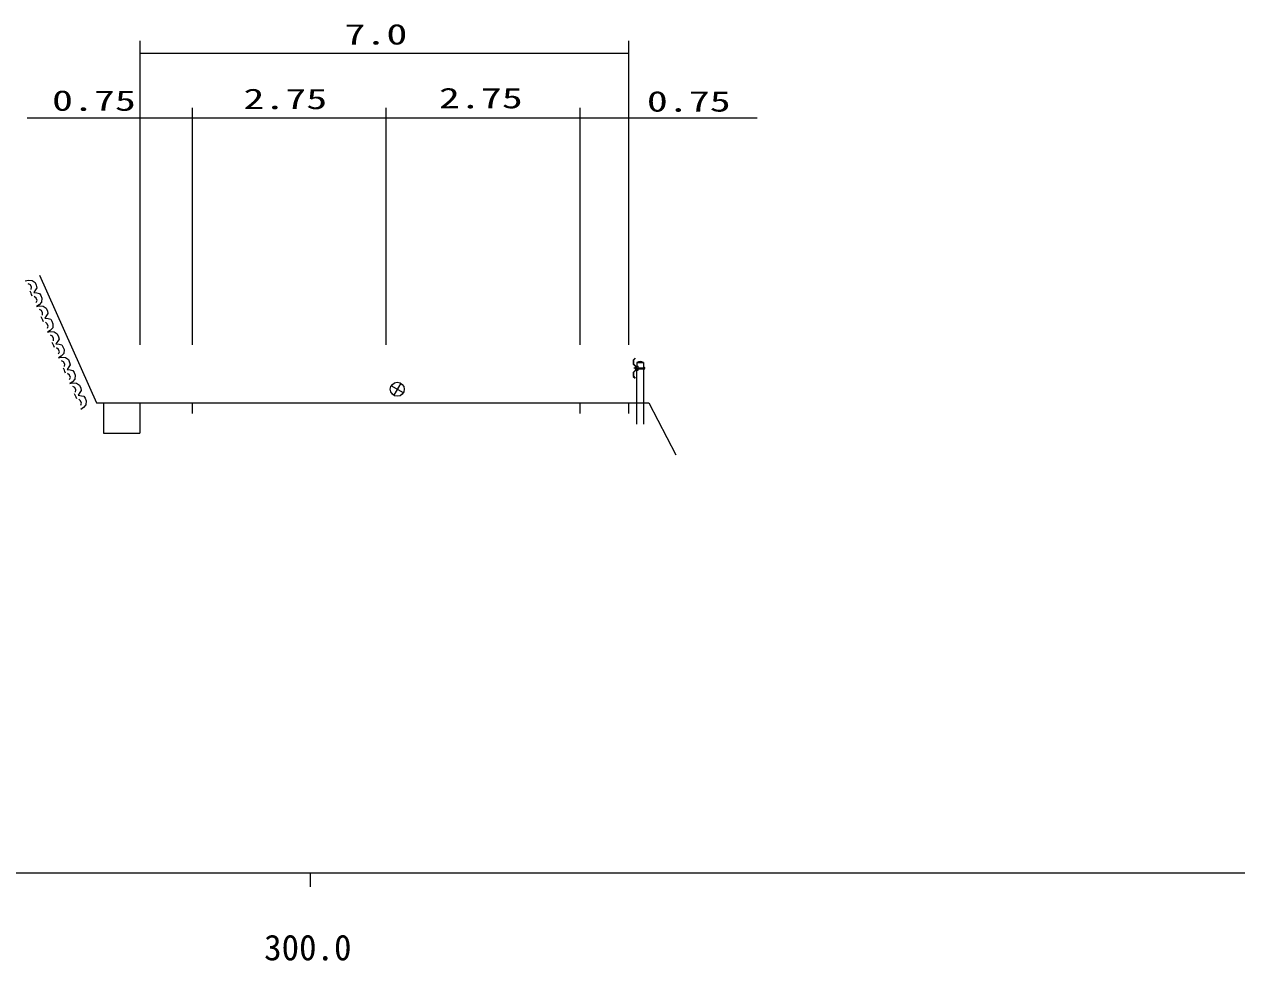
# Model space of a CAD drawing. Units: millimetres, scale not verified. Extents: x 69391 to 709391, y -64 to 359936.
# Drawn here: x 376986 to 463531, y 178650 to 245514 of the extents above; entities that cross this region are included whole.
import ezdxf
from ezdxf.enums import TextEntityAlignment as Align

# ---------------------------------------------------------------- set-up
doc = ezdxf.new("R2010")
doc.units = ezdxf.units.MM
doc.header["$LTSCALE"] = 1000
for name, pattern in [('USER2', [3, 2.360656, -0.295082, 0.04918, -0.295082]), ('USER3', [2, 1.2, -0.8]), ('USER4', [2.5, 1.875, -0.625])]:
    doc.linetypes.add(name, pattern=pattern)
doc.layers.add('S-SUV', color=7, linetype='Continuous', lineweight=13)
doc.styles.add('ＭＳ ゴシック', font='')
doc.styles.get('ＭＳ ゴシック').set_extended_font_data('MS Gothic')

# ---------------------------------------------------------------- blocks, each defined once
blk = doc.blocks.new('BUHIN28')
at = {"color": 7, "linetype": 'Continuous', "lineweight": 13}
for points in [[(-396, 917), (-176, 974), (87, 957), (306, 801), (391, 604), (427, 435), (337, 276), (206, 89), (437, 58), (625, 14), (706, -124), (786, -308), (768, -593), (589, -795), (396, -917)], [(31, 307), (40, 474), (-33, 644), (-179, 717)], [(104, -178), (60, -50), (18, 46), (-52, 195)], [(393, -619), (454, -473), (383, -308), (251, -191)]]:
    blk.add_lwpolyline(points, dxfattribs=at)
blk = doc.blocks.new('BUHIN44')
at = {"color": 7, "linetype": 'Continuous', "lineweight": 13}
for p, q in [((-498, 0), (498, 0)), ((0, 498), (0, -498))]:
    blk.add_line(p, q, dxfattribs=at)
blk.add_circle((0, 0), 498, dxfattribs=at)

msp = doc.modelspace()

# ---------------------------------------------------------------- linework, layer by layer
at = {"layer": 'S-SUV'}
for p, q in [((385238, 244335), (385238, 222634)), ((420126, 244335), (420126, 222634)), ((385238, 243448), (420126, 243448)), ((388963, 239546), (388963, 222634)), ((402800, 239546), (402800, 222634)), ((416637, 239546), (416637, 222634)), ((377196, 238836), (420126, 238836)), ((420126, 238836), (429292, 238836)), ((378083, 227601), (382143, 218495)), ((420586, 221667), (420453, 221533)), ((420599, 221654), (420471, 221526)), ((420599, 221654), (420586, 221667)), ((420453, 221533), (420453, 221250)), ((420453, 221250), (420641, 221062)), ((420641, 220845), (420453, 220657)), ((420471, 221526), (420471, 221258)), ((420471, 221258), (420659, 221070)), ((420659, 220838), (420471, 220650)), ((420641, 221023), (420589, 221023)), ((420589, 221023), (420589, 220884)), ((420589, 220884), (420641, 220884)), ((420641, 221062), (420641, 220845)), ((420659, 221094), (420795, 221094)), ((420659, 221094), (420659, 220814)), ((420659, 220814), (420795, 220814)), ((420717, 221354), (420717, 221094)), ((420717, 221354), (421175, 221354)), ((421175, 221334), (420717, 221334)), ((420717, 218554), (420717, 220814)), ((420795, 220814), (420795, 221094)), ((421175, 221354), (421175, 218554)), ((421175, 220874), (421187, 220874)), ((421187, 221034), (421187, 220874)), ((421187, 221023), (421251, 221023)), ((421187, 220884), (421251, 220884)), ((421251, 220884), (421251, 221023)), ((421267, 220914), (421267, 220994)), ((420453, 220657), (420453, 220374)), ((420453, 220374), (420586, 220241)), ((420471, 220650), (420471, 220382)), ((420471, 220382), (420599, 220254)), ((420599, 220254), (420586, 220241)), ((382143, 218495), (385238, 218495)), ((382636, 218495), (382636, 216307)), ((385238, 218495), (421574, 218495)), ((385238, 218495), (385238, 216307)), ((388963, 218495), (388963, 217726)), ((416637, 218495), (416637, 217726)), ((420126, 218495), (420126, 217726)), ((421574, 218495), (423497, 214769)), ((382636, 216307), (385238, 216307)), ((69391, 184936), (608391, 184936)), ((397391, 184936), (397391, 183936))]:
    msp.add_line(p, q, dxfattribs=at)
at = {"layer": 'S-SUV', "linetype": 'USER2'}
msp.add_line((421308, 220954), (420496, 220954), dxfattribs=at)
at = {"layer": 'S-SUV', "linetype": 'USER3'}
for p, q in [((420641, 220994), (421267, 220994)), ((420641, 220914), (421267, 220914)), ((421175, 221034), (421187, 221034))]:
    msp.add_line(p, q, dxfattribs=at)
at = {"layer": 'S-SUV', "linetype": 'USER4'}
for p, q in [((420717, 216954), (420717, 218554)), ((421175, 218554), (421175, 216954))]:
    msp.add_line(p, q, dxfattribs=at)
at = {"layer": 'S-SUV'}
msp.add_arc((420946, 221025), 400, 55.14511, 124.85489, dxfattribs=at)

# ---------------------------------------------------------------- block references
for p in [(377455, 226269), (378248, 224436), (379040, 222603), (379832, 220770), (380625, 218936)]:
    msp.add_blockref('BUHIN28', p, dxfattribs=at)
at = {"layer": 'S-SUV', "rotation": 240}
msp.add_blockref('BUHIN44', (403614, 219452), dxfattribs=at)

# ---------------------------------------------------------------- texts
at = {"layer": 'S-SUV', "style": 'ＭＳ ゴシック', "width": 1.5}
for s, p in [('7.0', (399844, 243626)), ('0.75', (378970, 238895)), ('2.75', (392629, 239014)), ('2.75', (406585, 239073)), ('0.75', (421427, 238836))]:
    msp.add_text(s, height=1466, dxfattribs=at).set_placement(p, align=Align.BOTTOM_LEFT)
at = {"layer": 'S-SUV', "style": 'ＭＳ ゴシック'}
msp.add_text('300.0', height=1833, dxfattribs=at).set_placement((394110, 178130), align=Align.BOTTOM_LEFT)

doc.saveas('drawing.dxf')
